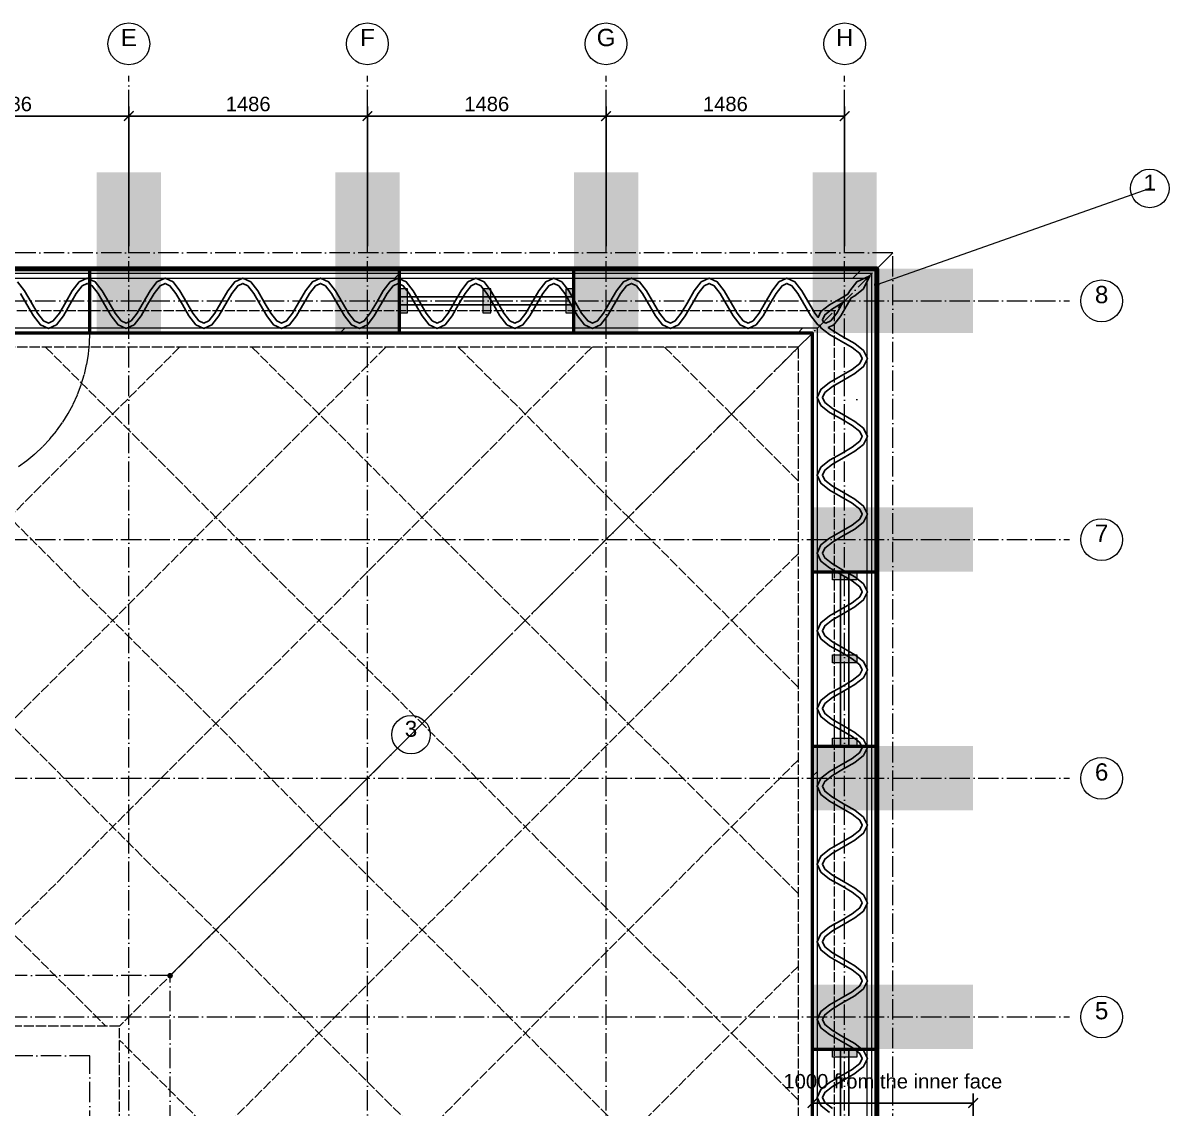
# Model space of a CAD drawing. Header units: millimetres. Extents: x 0 to 157872, y -2 to 14466.
# Drawn here: x 41314 to 48450, y 7106 to 13860 of the extents above; entities that cross this region are included whole.
import ezdxf
from ezdxf.enums import TextEntityAlignment as Align

# ---------------------------------------------------------------- set-up
doc = ezdxf.new("R2010")
doc.units = ezdxf.units.MM
doc.linetypes.add('DASHDOT', pattern=[3.556, 2.54, -0.508, 0, -0.508])
doc.linetypes.add('DASHED', pattern=[1.524, 1.27, -0.254])
for name, color, linetype, lineweight in [('ANNOTATION', 4, 'CONTINUOUS', 18), ('BUTTRESS-SOLID', 7, 'CONTINUOUS', 25), ('DIMS', 3, 'CONTINUOUS', 18), ('HATCH-INSULATION', 7, 'Continuous', 9), ('HATCH-PRINTED', 7, 'CONTINUOUS', 9), ('HIDDEN-AXIS', 8, 'DASHED', 18), ('LINES', 7, 'CONTINUOUS', 25), ('OUTLINE-CUT', 7, 'CONTINUOUS', 50), ('OUTLINE-FINE', 7, 'CONTINUOUS', 25), ('PRINTED-BEAD', 7, 'CONTINUOUS', 25)]:
    doc.layers.add(name, color=color, linetype=linetype, lineweight=lineweight)
doc.styles.get("Standard").update_dxf_attribs({"font": 'arial.ttf'})
doc.dimstyles.new('PYR-1-50', dxfattribs={"dimscale": 50, "dimtxt": 1.8, "dimasz": 1.2, "dimexe": 1.2, "dimexo": 0.8, "dimgap": 0.6, "dimtad": 1, "dimdec": 0, "dimtxsty": 'Standard', "dimblk": 'ARCHTICK', "dimcen": 2.5, "dimclrd": 3, "dimclre": 3, "dimclrt": 7, "dimazin": 3, "dimtfac": 1, "dimtmove": 0, "dimatfit": 3})
pattern_1 = [(45, (0, 0), (-1425.35, 1425.35), [])]
pattern_2 = [(0, (0, 0), (442.913, 885.827), [0, -885.827])]

# ---------------------------------------------------------------- blocks, each defined once
blk = doc.blocks.new('_ARCHTICK')
at = {"color": 0, "linetype": 'BYBLOCK', "const_width": 0.15}
blk.add_lwpolyline([(-0.5, -0.5), (0.5, 0.5)], dxfattribs=at)

msp = doc.modelspace()

# ---------------------------------------------------------------- hatches: boundary and pattern name
at = {"layer": 'ANNOTATION', "ltscale": 50}
h = msp.add_hatch(color=7, dxfattribs=at)
h.dxf.hatch_style = 1
edge = h.paths.add_edge_path()
edge.add_arc((46630, 12230), 17.5, 0, 360)
h = msp.add_hatch(color=7, dxfattribs=at)
h.dxf.hatch_style = 1
edge = h.paths.add_edge_path()
edge.add_arc((42230, 7930), 17.5, 0, 360)
at = {"layer": 'BUTTRESS-SOLID', "ltscale": 50}
h = msp.add_hatch(color=7, dxfattribs=at)
h.dxf.hatch_style = 1
h.paths.add_polyline_path([(41772.9, 11930), (41772.9, 12930), (42172.9, 12930), (42172.9, 11930)])
h = msp.add_hatch(color=7, dxfattribs=at)
h.dxf.hatch_style = 1
h.paths.add_polyline_path([(43658.6, 12335), (43658.6, 11930), (43258.6, 11930), (43258.6, 12930), (43658.6, 12930)])
h = msp.add_hatch(color=7, dxfattribs=at)
h.dxf.hatch_style = 1
h.paths.add_polyline_path([(45144.3, 11930), (44744.3, 11930), (44744.3, 12335), (44744.3, 12930), (45144.3, 12930)])
h = msp.add_hatch(color=7, dxfattribs=at)
h.dxf.hatch_style = 1
h.paths.add_polyline_path([(46230, 11930), (46230, 12930), (46630, 12930), (46630, 11930)])
h = msp.add_hatch(color=7, dxfattribs=at)
h.dxf.hatch_style = 1
h.paths.add_polyline_path([(46230, 11930), (46230, 12330), (47230, 12330), (47230, 11930)])
h = msp.add_hatch(color=7, dxfattribs=at)
h.dxf.hatch_style = 1
h.paths.add_polyline_path([(43708.6, 12205), (43708.6, 12055), (43658.6, 12055), (43658.6, 12205)])
h = msp.add_hatch(color=7, dxfattribs=at)
h.dxf.hatch_style = 1
h.paths.add_polyline_path([(44226.4, 12205), (44226.4, 12055), (44176.4, 12055), (44176.4, 12205)])
h = msp.add_hatch(color=7, dxfattribs=at)
h.dxf.hatch_style = 1
h.paths.add_polyline_path([(44744.3, 12205), (44744.3, 12055), (44694.3, 12055), (44694.3, 12205)])
h = msp.add_hatch(color=7, dxfattribs=at)
h.dxf.hatch_style = 1
h.paths.add_polyline_path([(46635, 10444.3), (46230, 10444.3), (46230, 10844.3), (47230, 10844.3), (47230, 10444.3)])
h = msp.add_hatch(color=7, dxfattribs=at)
h.dxf.hatch_style = 1
h.paths.add_polyline_path([(46505, 10394.3), (46355, 10394.3), (46355, 10444.3), (46505, 10444.3)])
h = msp.add_hatch(color=7, dxfattribs=at)
h.dxf.hatch_style = 1
h.paths.add_polyline_path([(46505, 9876.4), (46355, 9876.4), (46355, 9926.4), (46505, 9926.4)])
h = msp.add_hatch(color=7, dxfattribs=at)
h.dxf.hatch_style = 1
h.paths.add_polyline_path([(47230, 8958.6), (46230, 8958.6), (46230, 9358.6), (46635, 9358.6), (47230, 9358.6)])
h = msp.add_hatch(color=7, dxfattribs=at)
h.dxf.hatch_style = 1
h.paths.add_polyline_path([(46505, 9358.6), (46355, 9358.6), (46355, 9408.6), (46505, 9408.6)])
h = msp.add_hatch(color=7, dxfattribs=at)
h.dxf.hatch_style = 1
h.paths.add_polyline_path([(47230, 7472.9), (46635, 7472.9), (46230, 7472.9), (46230, 7872.9), (47230, 7872.9)])
h = msp.add_hatch(color=7, dxfattribs=at)
h.dxf.hatch_style = 1
h.paths.add_polyline_path([(46355, 7422.9), (46355, 7472.9), (46505, 7472.9), (46505, 7422.9)])
at = {"layer": 'HATCH-INSULATION', "ltscale": 50}
h = msp.add_hatch(dxfattribs=at)
h.set_pattern_fill('DOTS', scale=23.622047)
h.set_pattern_definition(pattern_2)
h.paths.add_polyline_path([(41730, 12264.1), (41730, 12270), (42194.9, 12270), (42148.3, 12248.3), (42105, 12193.4), (42064.2, 12122.5), (42024.4, 12053.4), (41986.9, 12005.8), (41956.1, 11991.5), (41925.4, 12005.8), (41887.9, 12053.4), (41848.1, 12122.5), (41807.2, 12193.4), (41764, 12248.3)])
h = msp.add_hatch(dxfattribs=at)
h.set_pattern_fill('DOTS', scale=23.622047)
h.set_pattern_definition(pattern_2)
h.paths.add_polyline_path([(41730, 12231.1), (41744.9, 12224.2), (41782.3, 12176.6), (41822.1, 12107.5), (41863, 12036.6), (41906.2, 11981.7), (41952.8, 11960), (41730, 11960)])
h = msp.add_hatch(dxfattribs=at)
h.set_pattern_fill('DOTS', scale=23.622047)
h.set_pattern_definition(pattern_2)
h.paths.add_polyline_path([(42436.9, 11960), (41959.5, 11960), (42006, 11981.7), (42049.3, 12036.6), (42090.2, 12107.5), (42130, 12176.6), (42167.4, 12224.2), (42198.2, 12238.5), (42229, 12224.2), (42266.4, 12176.6), (42306.2, 12107.5), (42347.1, 12036.6), (42390.3, 11981.7)])
h = msp.add_hatch(dxfattribs=at)
h.set_pattern_fill('DOTS', scale=23.622047)
h.set_pattern_definition(pattern_2)
h.paths.add_polyline_path([(42679, 12270), (42632.4, 12248.3), (42589.1, 12193.4), (42508.5, 12053.4), (42471, 12005.8), (42440.2, 11991.5), (42409.5, 12005.8), (42372, 12053.4), (42332.2, 12122.5), (42291.3, 12193.4), (42248.1, 12248.3), (42201.5, 12270)])
h = msp.add_hatch(dxfattribs=at)
h.set_pattern_fill('DOTS', scale=23.622047)
h.set_pattern_definition(pattern_2)
h.paths.add_polyline_path([(42443.5, 11960), (42490.1, 11981.7), (42533.4, 12036.6), (42614, 12176.6), (42651.5, 12224.2), (42682.3, 12238.5), (42713, 12224.2), (42750.5, 12176.6), (42790.3, 12107.5), (42831.2, 12036.6), (42874.4, 11981.7), (42921, 11960)])
h = msp.add_hatch(dxfattribs=at)
h.set_pattern_fill('DOTS', scale=23.622047)
h.set_pattern_definition(pattern_2)
h.paths.add_polyline_path([(43163, 12270), (43116.5, 12248.3), (43073.2, 12193.4), (42992.5, 12053.4), (42955.1, 12005.8), (42924.3, 11991.5), (42893.5, 12005.8), (42856.1, 12053.4), (42816.3, 12122.5), (42775.4, 12193.4), (42732.2, 12248.3), (42685.6, 12270)])
h = msp.add_hatch(dxfattribs=at)
h.set_pattern_fill('DOTS', scale=23.622047)
h.set_pattern_definition(pattern_2)
h.paths.add_polyline_path([(42927.6, 11960), (42974.2, 11981.7), (43017.5, 12036.6), (43098.1, 12176.6), (43135.6, 12224.2), (43166.4, 12238.5), (43197.1, 12224.2), (43234.6, 12176.6), (43274.4, 12107.5), (43315.3, 12036.6), (43358.5, 11981.7), (43405.1, 11960)])
h = msp.add_hatch(dxfattribs=at)
h.set_pattern_fill('DOTS', scale=23.622047)
h.set_pattern_definition(pattern_2)
h.paths.add_polyline_path([(43169.7, 12270), (43647.1, 12270), (43600.5, 12248.3), (43557.3, 12193.4), (43516.4, 12122.5), (43476.6, 12053.4), (43439.2, 12005.8), (43408.4, 11991.5), (43377.6, 12005.8), (43340.2, 12053.4), (43300.4, 12122.5), (43259.5, 12193.4), (43216.3, 12248.3)])
h = msp.add_hatch(dxfattribs=at)
h.set_pattern_fill('DOTS', scale=23.622047)
h.set_pattern_definition(pattern_2)
h.paths.add_polyline_path([(43542.4, 12107.5), (43582.2, 12176.6), (43619.7, 12224.2), (43650.5, 12238.5), (43658.6, 12234.7), (43658.6, 11960), (43411.7, 11960), (43458.3, 11981.7), (43501.5, 12036.6)])
h = msp.add_hatch(dxfattribs=at)
h.set_pattern_fill('DOTS', scale=23.622047)
h.set_pattern_definition(pattern_2)
h.paths.add_polyline_path([(43653.8, 12270), (43658.6, 12270), (43658.6, 12267.8)])
h = msp.add_hatch(dxfattribs=at)
h.set_pattern_fill('DOTS', scale=23.622047)
h.set_pattern_definition(pattern_2)
h.paths.add_polyline_path([(45052.8, 12248.3), (45009.6, 12193.4), (44968.7, 12122.5), (44928.9, 12053.4), (44891.5, 12005.8), (44860.7, 11991.5), (44829.9, 12005.8), (44792.5, 12053.4), (44744.3, 12137), (44744.3, 12270), (45099.4, 12270)])
h = msp.add_hatch(dxfattribs=at)
h.set_pattern_fill('DOTS', scale=23.622047)
h.set_pattern_definition(pattern_2)
h.paths.add_polyline_path([(44864, 11960), (44910.6, 11981.7), (44953.8, 12036.6), (44994.7, 12107.5), (45034.5, 12176.6), (45072, 12224.2), (45102.7, 12238.5), (45133.5, 12224.2), (45171, 12176.6), (45251.6, 12036.6), (45294.9, 11981.7), (45341.5, 11960)])
h = msp.add_hatch(dxfattribs=at)
h.set_pattern_fill('DOTS', scale=23.622047)
h.set_pattern_definition(pattern_2)
h.paths.add_polyline_path([(45583.5, 12270), (45536.9, 12248.3), (45493.7, 12193.4), (45452.8, 12122.5), (45413, 12053.4), (45375.5, 12005.8), (45344.8, 11991.5), (45314, 12005.8), (45276.5, 12053.4), (45195.9, 12193.4), (45152.6, 12248.3), (45106, 12270)])
h = msp.add_hatch(dxfattribs=at)
h.set_pattern_fill('DOTS', scale=23.622047)
h.set_pattern_definition(pattern_2)
h.paths.add_polyline_path([(45348.1, 11960), (45394.7, 11981.7), (45437.9, 12036.6), (45478.8, 12107.5), (45518.6, 12176.6), (45556, 12224.2), (45586.8, 12238.5), (45617.6, 12224.2), (45655, 12176.6), (45735.7, 12036.6), (45779, 11981.7), (45825.5, 11960)])
h = msp.add_hatch(dxfattribs=at)
h.set_pattern_fill('DOTS', scale=23.622047)
h.set_pattern_definition(pattern_2)
h.paths.add_polyline_path([(46067.6, 12270), (46021, 12248.3), (45977.8, 12193.4), (45936.9, 12122.5), (45897.1, 12053.4), (45859.6, 12005.8), (45828.9, 11991.5), (45798.1, 12005.8), (45760.6, 12053.4), (45680, 12193.4), (45636.7, 12248.3), (45590.1, 12270)])
h = msp.add_hatch(dxfattribs=at)
h.set_pattern_fill('DOTS', scale=23.622047)
h.set_pattern_definition(pattern_2)
h.paths.add_polyline_path([(46275.8, 11975.8), (46281.7, 11963), (46336.6, 11919.8), (46407.5, 11878.9), (46476.6, 11839.1), (46524.2, 11801.7), (46538.5, 11770.9), (46524.2, 11740.1), (46476.6, 11702.7), (46407.5, 11662.9), (46336.6, 11622), (46281.7, 11578.8), (46260, 11532.2), (46260, 11960), (45832.2, 11960), (45878.8, 11981.7), (45922, 12036.6), (45962.9, 12107.5), (46002.7, 12176.6), (46040.1, 12224.2), (46070.9, 12238.5), (46101.7, 12224.2), (46139.1, 12176.6), (46219.8, 12036.6), (46263, 11981.7)])
h = msp.add_hatch(dxfattribs=at)
h.set_pattern_fill('DOTS', scale=23.622047)
h.set_pattern_definition(pattern_2)
h.paths.add_polyline_path([(46551.7, 12270), (46505.1, 12248.3), (46461.9, 12193.4), (46448.8, 12170.8), (46407.5, 12147), (46336.6, 12106.1), (46281.7, 12062.9), (46265.2, 12027.4), (46244.7, 12053.4), (46164, 12193.4), (46120.8, 12248.3), (46074.2, 12270)])
h = msp.add_hatch(dxfattribs=at)
h.set_pattern_fill('DOTS', scale=23.622047)
h.set_pattern_definition(pattern_2)
h.paths.add_polyline_path([(46570, 11774.2), (46548.3, 11820.8), (46493.4, 11864), (46422.5, 11904.9), (46353.4, 11944.7), (46327.4, 11965.2), (46362.9, 11981.7), (46406.1, 12036.6), (46470.8, 12148.8), (46493.4, 12161.9), (46548.3, 12205.1), (46570, 12251.7)])
h = msp.add_hatch(dxfattribs=at)
h.set_pattern_fill('DOTS', scale=23.622047)
h.set_pattern_definition(pattern_2)
h.paths.add_polyline_path([(44810.8, 11981.7), (44857.4, 11960), (44744.3, 11960), (44744.3, 12076.9), (44767.5, 12036.6)])
h = msp.add_hatch(dxfattribs=at)
h.set_pattern_fill('DOTS', scale=23.622047)
h.set_pattern_definition(pattern_2)
h.paths.add_polyline_path([(46381.2, 12053.4), (46343.7, 12005.8), (46313, 11991.5), (46298.3, 11998.3), (46291.5, 12013), (46305.8, 12043.7), (46353.4, 12081.2), (46418.9, 12118.9)])
h = msp.add_hatch(dxfattribs=at)
h.set_pattern_fill('DOTS', scale=23.622047)
h.set_pattern_definition(pattern_2)
h.paths.add_polyline_path([(46570, 11767.6), (46570, 11290.1), (46548.3, 11336.7), (46493.4, 11380), (46422.5, 11420.8), (46353.4, 11460.6), (46305.8, 11498.1), (46291.5, 11528.9), (46305.8, 11559.6), (46353.4, 11597.1), (46422.5, 11636.9), (46493.4, 11677.8), (46548.3, 11721)])
h = msp.add_hatch(dxfattribs=at)
h.set_pattern_fill('DOTS', scale=23.622047)
h.set_pattern_definition(pattern_2)
h.paths.add_polyline_path([(46260, 11048.1), (46260, 11525.5), (46281.7, 11479), (46336.6, 11435.7), (46407.5, 11394.8), (46476.6, 11355), (46524.2, 11317.6), (46538.5, 11286.8), (46524.2, 11256), (46476.6, 11218.6), (46407.5, 11178.8), (46336.6, 11137.9), (46281.7, 11094.7)])
h = msp.add_hatch(dxfattribs=at)
h.set_pattern_fill('DOTS', scale=23.622047)
h.set_pattern_definition(pattern_2)
h.paths.add_polyline_path([(46570, 11283.5), (46570, 10806), (46548.3, 10852.6), (46493.4, 10895.9), (46422.5, 10936.7), (46353.4, 10976.5), (46305.8, 11014), (46291.5, 11044.8), (46305.8, 11075.5), (46353.4, 11113), (46422.5, 11152.8), (46493.4, 11193.7), (46548.3, 11236.9)])
h = msp.add_hatch(dxfattribs=at)
h.set_pattern_fill('DOTS', scale=23.622047)
h.set_pattern_definition(pattern_2)
h.paths.add_polyline_path([(46260, 10564), (46260, 11041.5), (46281.7, 10994.9), (46336.6, 10951.6), (46407.5, 10910.8), (46476.6, 10871), (46524.2, 10833.5), (46538.5, 10802.7), (46524.2, 10772), (46476.6, 10734.5), (46407.5, 10694.7), (46336.6, 10653.8), (46281.7, 10610.6)])
h = msp.add_hatch(dxfattribs=at)
h.set_pattern_fill('DOTS', scale=23.622047)
h.set_pattern_definition(pattern_2)
h.paths.add_polyline_path([(46570, 10799.4), (46570, 10444.3), (46437, 10444.3), (46422.5, 10452.7), (46353.4, 10492.5), (46305.8, 10529.9), (46291.5, 10560.7), (46305.8, 10591.5), (46353.4, 10628.9), (46422.5, 10668.7), (46493.4, 10709.6), (46548.3, 10752.8)])
h = msp.add_hatch(dxfattribs=at)
h.set_pattern_fill('DOTS', scale=23.622047)
h.set_pattern_definition(pattern_2)
h.paths.add_polyline_path([(46376.9, 10444.3), (46260, 10444.3), (46260, 10557.4), (46281.7, 10510.8), (46336.6, 10467.5)])
h = msp.add_hatch(dxfattribs=at)
h.set_pattern_fill('DOTS', scale=23.622047)
h.set_pattern_definition(pattern_2)
h.paths.add_polyline_path([(46260, 9111.7), (46260, 9358.6), (46534.7, 9358.6), (46538.5, 9350.5), (46524.2, 9319.7), (46476.6, 9282.2), (46407.5, 9242.4), (46336.6, 9201.5), (46281.7, 9158.3)])
h = msp.add_hatch(dxfattribs=at)
h.set_pattern_fill('DOTS', scale=23.622047)
h.set_pattern_definition(pattern_2)
h.paths.add_polyline_path([(46570, 9353.8), (46567.8, 9358.6), (46570, 9358.6)])
h = msp.add_hatch(dxfattribs=at)
h.set_pattern_fill('DOTS', scale=23.622047)
h.set_pattern_definition(pattern_2)
h.paths.add_polyline_path([(46570, 9347.1), (46570, 8869.7), (46548.3, 8916.3), (46493.4, 8959.5), (46422.5, 9000.4), (46353.4, 9040.2), (46305.8, 9077.6), (46291.5, 9108.4), (46305.8, 9139.2), (46353.4, 9176.6), (46422.5, 9216.4), (46493.4, 9257.3), (46548.3, 9300.5)])
h = msp.add_hatch(dxfattribs=at)
h.set_pattern_fill('DOTS', scale=23.622047)
h.set_pattern_definition(pattern_2)
h.paths.add_polyline_path([(46260, 8627.6), (46260, 9105.1), (46281.7, 9058.5), (46336.6, 9015.3), (46407.5, 8974.4), (46476.6, 8934.6), (46524.2, 8897.1), (46538.5, 8866.4), (46524.2, 8835.6), (46476.6, 8798.1), (46407.5, 8758.3), (46336.6, 8717.5), (46281.7, 8674.2)])
h = msp.add_hatch(dxfattribs=at)
h.set_pattern_fill('DOTS', scale=23.622047)
h.set_pattern_definition(pattern_2)
h.paths.add_polyline_path([(46570, 8863), (46570, 8385.6), (46548.3, 8432.2), (46493.4, 8475.4), (46422.5, 8516.3), (46353.4, 8556.1), (46305.8, 8593.5), (46291.5, 8624.3), (46305.8, 8655.1), (46353.4, 8692.5), (46422.5, 8732.3), (46493.4, 8773.2), (46548.3, 8816.5)])
h = msp.add_hatch(dxfattribs=at)
h.set_pattern_fill('DOTS', scale=23.622047)
h.set_pattern_definition(pattern_2)
h.paths.add_polyline_path([(46260, 8143.5), (46260, 8621), (46281.7, 8574.4), (46336.6, 8531.2), (46407.5, 8490.3), (46476.6, 8450.5), (46524.2, 8413), (46538.5, 8382.3), (46524.2, 8351.5), (46476.6, 8314), (46407.5, 8274.2), (46336.6, 8233.4), (46281.7, 8190.1)])
h = msp.add_hatch(dxfattribs=at)
h.set_pattern_fill('DOTS', scale=23.622047)
h.set_pattern_definition(pattern_2)
h.paths.add_polyline_path([(46570, 8379), (46570, 7901.5), (46548.3, 7948.1), (46493.4, 7991.3), (46422.5, 8032.2), (46353.4, 8072), (46305.8, 8109.5), (46291.5, 8140.2), (46305.8, 8171), (46353.4, 8208.5), (46422.5, 8248.3), (46493.4, 8289.1), (46548.3, 8332.4)])
h = msp.add_hatch(dxfattribs=at)
h.set_pattern_fill('DOTS', scale=23.622047)
h.set_pattern_definition(pattern_2)
h.paths.add_polyline_path([(46260, 7659.5), (46260, 8136.9), (46281.7, 8090.3), (46336.6, 8047.1), (46407.5, 8006.2), (46476.6, 7966.4), (46524.2, 7929), (46538.5, 7898.2), (46524.2, 7867.4), (46476.6, 7830), (46407.5, 7790.2), (46336.6, 7749.3), (46281.7, 7706)])
h = msp.add_hatch(dxfattribs=at)
h.set_pattern_fill('DOTS', scale=23.622047)
h.set_pattern_definition(pattern_2)
h.paths.add_polyline_path([(46570, 7894.9), (46570, 7472.9), (46537.1, 7472.9), (46493.4, 7507.2), (46422.5, 7548.1), (46353.4, 7587.9), (46305.8, 7625.4), (46291.5, 7656.1), (46305.8, 7686.9), (46353.4, 7724.4), (46422.5, 7764.2), (46493.4, 7805), (46548.3, 7848.3)])
h = msp.add_hatch(dxfattribs=at)
h.set_pattern_fill('DOTS', scale=23.622047)
h.set_pattern_definition(pattern_2)
h.paths.add_polyline_path([(46476.6, 7482.3), (46488.6, 7472.9), (46260, 7472.9), (46260, 7652.8), (46281.7, 7606.2), (46336.6, 7563), (46407.5, 7522.1)])
at = {"layer": 'HATCH-PRINTED', "ltscale": 50}
h = msp.add_hatch(dxfattribs=at)
h.set_pattern_fill('ANSI31', scale=25.19685)
h.set_pattern_definition(pattern_1)
h.paths.add_polyline_path([(42685.6, 12270), (42682.3, 12271.5), (42679, 12270), (42201.5, 12270), (42198.2, 12271.5), (42194.9, 12270), (41730, 12270), (41730, 12330), (43658.6, 12330), (43658.6, 12270), (43653.8, 12270), (43650.5, 12271.5), (43647.1, 12270), (43169.7, 12270), (43166.4, 12271.5), (43163, 12270)])
h = msp.add_hatch(dxfattribs=at)
h.set_pattern_fill('ANSI31', scale=25.19685)
h.set_pattern_definition(pattern_1)
h.paths.add_polyline_path([(46570, 11283.5), (46571.5, 11286.8), (46570, 11290.1), (46570, 11767.6), (46571.5, 11770.9), (46570, 11774.2), (46570, 12251.7), (46585.9, 12285.9), (46551.7, 12270), (46074.2, 12270), (46070.9, 12271.5), (46067.6, 12270), (45590.1, 12270), (45586.8, 12271.5), (45583.5, 12270), (45106, 12270), (45102.7, 12271.5), (45099.4, 12270), (44744.3, 12270), (44744.3, 12330), (46630, 12330), (46630, 10444.3), (46570, 10444.3), (46570, 10799.4), (46571.5, 10802.7), (46570, 10806)])
h = msp.add_hatch(dxfattribs=at)
h.set_pattern_fill('ANSI31', scale=25.19685)
h.set_pattern_definition(pattern_1)
h.paths.add_polyline_path([(42440.2, 11958.5), (42443.5, 11960), (42921, 11960), (42924.3, 11958.5), (42927.6, 11960), (43405.1, 11960), (43408.4, 11958.5), (43411.7, 11960), (43658.6, 11960), (43658.6, 11930), (41730, 11930), (41730, 11960), (41952.8, 11960), (41956.1, 11958.5), (41959.5, 11960), (42436.9, 11960)])
h = msp.add_hatch(dxfattribs=at)
h.set_pattern_fill('ANSI31', scale=25.19685)
h.set_pattern_definition(pattern_1)
h.paths.add_polyline_path([(44864, 11960), (45341.5, 11960), (45344.8, 11958.5), (45348.1, 11960), (45825.5, 11960), (45828.9, 11958.5), (45832.2, 11960), (46260, 11960), (46260, 11532.2), (46258.5, 11528.9), (46260, 11525.5), (46260, 11048.1), (46258.5, 11044.8), (46260, 11041.5), (46260, 10564), (46258.5, 10560.7), (46260, 10557.4), (46260, 10444.3), (46230, 10444.3), (46230, 11930), (44744.3, 11930), (44744.3, 11960), (44857.4, 11960), (44860.7, 11958.5)])
h = msp.add_hatch(dxfattribs=at)
h.set_pattern_fill('ANSI31', scale=25.19685)
h.set_pattern_definition(pattern_1)
h.paths.add_polyline_path([(46260, 8627.6), (46258.5, 8624.3), (46260, 8621), (46260, 8143.5), (46258.5, 8140.2), (46260, 8136.9), (46260, 7659.5), (46258.5, 7656.1), (46260, 7652.8), (46260, 7472.9), (46230, 7472.9), (46230, 9358.6), (46260, 9358.6), (46260, 9111.7), (46258.5, 9108.4), (46260, 9105.1)])
h = msp.add_hatch(dxfattribs=at)
h.set_pattern_fill('ANSI31', scale=25.19685)
h.set_pattern_definition(pattern_1)
h.paths.add_polyline_path([(46571.5, 8382.3), (46570, 8385.6), (46570, 8863), (46571.5, 8866.4), (46570, 8869.7), (46570, 9347.1), (46571.5, 9350.5), (46570, 9353.8), (46570, 9358.6), (46630, 9358.6), (46630, 7472.9), (46570, 7472.9), (46570, 7894.9), (46571.5, 7898.2), (46570, 7901.5), (46570, 8379)])

# ---------------------------------------------------------------- linework, layer by layer
at = {"layer": 'ANNOTATION', "lineweight": 20, "ltscale": 50}
for points in [[(48330, 12830), (46630, 12230)], [(43730, 9430), (42230, 7930)]]:
    msp.add_lwpolyline(points, dxfattribs=at)
at = {"layer": 'ANNOTATION', "lineweight": 18, "ltscale": 50}
for centre, radius in [((41972.9, 13730), 130), ((43458.6, 13730), 130), ((44944.3, 13730), 130), ((46430, 13730), 130), ((48330, 12830), 120), ((48030, 12130), 130), ((48030, 10644.3), 130), ((43730, 9430), 120), ((48030, 9158.6), 130), ((48030, 7672.9), 130)]:
    msp.add_circle(centre, radius, dxfattribs=at)
at = {"layer": 'HIDDEN-AXIS', "linetype": 'DASHDOT', "lineweight": 13, "ltscale": 50}
for points in [[(41972.9, 330), (41972.9, 13530)], [(43458.6, 330), (43458.6, 13530)], [(44944.3, 330), (44944.3, 13530)], [(46430, 330), (46430, 13530)], [(34630, 12130), (47830, 12130)], [(34630, 10644.3), (47830, 10644.3)], [(34630, 9158.6), (47830, 9158.6)], [(34630, 7672.9), (47830, 7672.9)]]:
    msp.add_lwpolyline(points, dxfattribs=at)
at = {"layer": 'HIDDEN-AXIS', "linetype": 'DASHDOT', "lineweight": 20, "ltscale": 50}
for points in [[(35730, 1430), (46730, 1430), (46730, 12430), (35730, 12430), (35730, 1430)], [(46730, 12430), (42230, 7930)], [(40230, 5930), (42230, 5930), (42230, 7930), (40230, 7930), (40230, 5930)], [(40730, 6430), (41730, 6430), (41730, 7430), (40730, 7430), (40730, 6430)]]:
    msp.add_lwpolyline(points, dxfattribs=at)
at = {"layer": 'HIDDEN-AXIS', "linetype": 'DASHED', "lineweight": 20, "ltscale": 50}
for points in [[(36092.5, 1792.5), (46367.5, 1792.5), (46367.5, 12067.5), (36092.5, 12067.5), (36092.5, 1792.5)], [(36317.5, 2017.5), (46142.5, 2017.5), (46142.5, 11842.5), (36317.5, 11842.5), (36317.5, 2017.5)], [(37601.9, 11842.5), (41828.9, 7615.5)], [(38886.2, 11842.5), (42514.4, 8214.4)], [(42289.4, 11842.5), (39303.4, 8856.6)], [(43573.8, 11842.5), (39945.6, 8214.4)], [(40170.6, 11842.5), (43156.6, 8856.6)], [(44858.1, 11842.5), (40631.1, 7615.5)], [(41455, 11842.5), (43798.8, 9498.8)], [(46142.5, 11842.5), (41915.5, 7615.5)], [(42739.4, 11842.5), (44440.9, 10140.9)], [(44023.8, 11842.5), (45083.1, 10783.1)], [(45308.1, 11842.5), (45725.3, 11425.3)], [(46142.5, 11008.1), (45725.3, 11425.3)], [(46142.5, 9723.8), (45083.1, 10783.1)], [(46142.5, 10558.1), (41915.5, 6331.1)], [(46142.5, 8439.4), (44440.9, 10140.9)], [(46142.5, 7155), (43798.8, 9498.8)], [(46142.5, 9273.8), (42514.4, 5645.6)], [(46142.5, 5870.6), (43156.6, 8856.6)], [(46142.5, 4586.2), (42514.4, 8214.4)], [(46142.5, 7989.4), (43156.6, 5003.4)], [(40544.5, 6244.5), (41915.5, 6244.5), (41915.5, 7615.5), (40544.5, 7615.5), (40544.5, 6244.5)], [(46142.5, 3301.9), (41915.5, 7528.9)]]:
    msp.add_lwpolyline(points, dxfattribs=at)
at = {"layer": 'HIDDEN-AXIS', "linetype": 'DASHED', "lineweight": 15, "ltscale": 50}
msp.add_lwpolyline([(41285.6, 11098.5), (41338.8, 11136.6), (41389.3, 11178.2), (41437.1, 11222.9), (41481.8, 11270.7), (41523.4, 11321.2), (41561.5, 11374.4), (41596, 11430), (41626.9, 11487.7), (41653.9, 11547.3), (41676.9, 11608.6), (41695.9, 11671.2), (41710.8, 11734.9), (41721.4, 11799.5), (41727.9, 11864.6), (41730, 11930)], dxfattribs=at)
at = {"layer": 'LINES', "lineweight": 50, "ltscale": 50}
for points in [[(41730, 11930), (41730, 12330)], [(43658.6, 11930), (43658.6, 12330)], [(44744.3, 11930), (44744.3, 12330)], [(46230, 10444.3), (46630, 10444.3)], [(46230, 9358.6), (46630, 9358.6)], [(46230, 7472.9), (46630, 7472.9)]]:
    msp.add_lwpolyline(points, dxfattribs=at)
at = {"layer": 'LINES', "lineweight": 25, "ltscale": 50}
for points in [[(43658.6, 12155), (44744.3, 12155)], [(43658.6, 12105), (44744.3, 12105)], [(46405, 9358.6), (46405, 10444.3)], [(46455, 9358.6), (46455, 10444.3)], [(46405, 6387.1), (46405, 7472.9)], [(46455, 6387.1), (46455, 7472.9)]]:
    msp.add_lwpolyline(points, dxfattribs=at)
at = {"layer": 'OUTLINE-CUT', "lineweight": 100, "ltscale": 50}
msp.add_lwpolyline([(35830, 1530), (46630, 1530), (46630, 12330), (35830, 12330)], close=True, dxfattribs=at)
at = {"layer": 'OUTLINE-CUT', "lineweight": 50, "ltscale": 50}
msp.add_lwpolyline([(36230, 1930), (46230, 1930), (46230, 11930), (36230, 11930)], close=True, dxfattribs=at)
at = {"layer": 'OUTLINE-FINE', "lineweight": 9, "ltscale": 50}
msp.add_lwpolyline([(35860, 1560), (46600, 1560), (46600, 12300), (35860, 12300)], close=True, dxfattribs=at)
at = {"layer": 'OUTLINE-FINE', "lineweight": 15, "ltscale": 50}
for points in [[(35890, 1590), (46570, 1590), (46570, 12270), (35890, 12270)], [(36200, 1900), (46260, 1900), (46260, 11960), (36200, 11960)]]:
    msp.add_lwpolyline(points, close=True, dxfattribs=at)
at = {"layer": 'OUTLINE-FINE', "lineweight": 20, "ltscale": 50}
for points in [[(43658.6, 12055), (43708.6, 12055), (43708.6, 12205), (43658.6, 12205)], [(44176.4, 12055), (44226.4, 12055), (44226.4, 12205), (44176.4, 12205)], [(44694.3, 12055), (44744.3, 12055), (44744.3, 12205), (44694.3, 12205)], [(46355, 10394.3), (46355, 10444.3), (46505, 10444.3), (46505, 10394.3)], [(46355, 9876.4), (46355, 9926.4), (46505, 9926.4), (46505, 9876.4)], [(46355, 9358.6), (46355, 9408.6), (46505, 9408.6), (46505, 9358.6)], [(46355, 7422.9), (46355, 7472.9), (46505, 7472.9), (46505, 7422.9)]]:
    msp.add_lwpolyline(points, close=True, dxfattribs=at)
at = {"layer": 'PRINTED-BEAD', "lineweight": 25, "ltscale": 50}
for points in [[(41279.9, 12248.3), (41323.1, 12193.4), (41364, 12122.5), (41403.8, 12053.4), (41441.3, 12005.8), (41472, 11991.5), (41502.8, 12005.8), (41540.3, 12053.4), (41580.1, 12122.5), (41621, 12193.4), (41664.2, 12248.3), (41714.1, 12271.5), (41764, 12248.3), (41807.2, 12193.4), (41848.1, 12122.5), (41887.9, 12053.4), (41925.4, 12005.8), (41956.1, 11991.5), (41986.9, 12005.8), (42024.4, 12053.4), (42064.2, 12122.5), (42105, 12193.4), (42148.3, 12248.3), (42198.2, 12271.5), (42248.1, 12248.3), (42291.3, 12193.4), (42332.2, 12122.5), (42372, 12053.4), (42409.5, 12005.8), (42440.2, 11991.5), (42471, 12005.8), (42508.5, 12053.4), (42589.1, 12193.4), (42632.4, 12248.3), (42682.3, 12271.5), (42732.2, 12248.3), (42775.4, 12193.4), (42816.3, 12122.5), (42856.1, 12053.4), (42893.5, 12005.8), (42924.3, 11991.5), (42955.1, 12005.8), (42992.5, 12053.4), (43073.2, 12193.4), (43116.5, 12248.3), (43166.4, 12271.5), (43216.3, 12248.3), (43259.5, 12193.4), (43300.4, 12122.5), (43340.2, 12053.4), (43377.6, 12005.8), (43408.4, 11991.5), (43439.2, 12005.8), (43476.6, 12053.4), (43516.4, 12122.5), (43557.3, 12193.4), (43600.5, 12248.3), (43650.5, 12271.5), (43700.4, 12248.3), (43743.6, 12193.4), (43784.5, 12122.5), (43824.3, 12053.4), (43861.7, 12005.8), (43892.5, 11991.5), (43923.3, 12005.8), (43960.7, 12053.4), (44000.5, 12122.5), (44041.4, 12193.4), (44084.6, 12248.3), (44134.5, 12271.5), (44184.5, 12248.3), (44227.7, 12193.4), (44268.6, 12122.5), (44308.4, 12053.4), (44345.8, 12005.8), (44376.6, 11991.5), (44407.4, 12005.8), (44444.8, 12053.4), (44525.5, 12193.4), (44568.7, 12248.3), (44618.6, 12271.5), (44668.5, 12248.3), (44711.8, 12193.4), (44792.5, 12053.4), (44829.9, 12005.8), (44860.7, 11991.5), (44891.5, 12005.8), (44928.9, 12053.4), (44968.7, 12122.5), (45009.6, 12193.4), (45052.8, 12248.3), (45102.7, 12271.5), (45152.6, 12248.3), (45195.9, 12193.4), (45276.5, 12053.4), (45314, 12005.8), (45344.8, 11991.5), (45375.5, 12005.8), (45413, 12053.4), (45452.8, 12122.5), (45493.7, 12193.4), (45536.9, 12248.3), (45586.8, 12271.5), (45636.7, 12248.3), (45680, 12193.4), (45760.6, 12053.4), (45798.1, 12005.8), (45828.9, 11991.5), (45859.6, 12005.8), (45897.1, 12053.4), (45936.9, 12122.5), (45977.8, 12193.4), (46021, 12248.3), (46070.9, 12271.5), (46120.8, 12248.3), (46164, 12193.4), (46244.7, 12053.4), (46265.2, 12027.4), (46281.7, 12062.9), (46336.6, 12106.1), (46407.5, 12147), (46448.8, 12170.8), (46461.9, 12193.4), (46505.1, 12248.3), (46585.9, 12285.9), (46548.3, 12205.1), (46493.4, 12161.9), (46470.8, 12148.8), (46406.1, 12036.6), (46362.9, 11981.7), (46327.4, 11965.2), (46353.4, 11944.7), (46422.5, 11904.9), (46493.4, 11864), (46548.3, 11820.8), (46571.5, 11770.9), (46548.3, 11721), (46493.4, 11677.8), (46422.5, 11636.9), (46353.4, 11597.1), (46305.8, 11559.6), (46291.5, 11528.9), (46305.8, 11498.1), (46353.4, 11460.6), (46422.5, 11420.8), (46493.4, 11380), (46548.3, 11336.7), (46571.5, 11286.8), (46548.3, 11236.9), (46493.4, 11193.7), (46422.5, 11152.8), (46353.4, 11113), (46305.8, 11075.5), (46291.5, 11044.8), (46305.8, 11014), (46353.4, 10976.5), (46422.5, 10936.7), (46493.4, 10895.9), (46548.3, 10852.6), (46571.5, 10802.7), (46548.3, 10752.8), (46493.4, 10709.6), (46422.5, 10668.7), (46353.4, 10628.9), (46305.8, 10591.5), (46291.5, 10560.7), (46305.8, 10529.9), (46353.4, 10492.5), (46422.5, 10452.7), (46493.4, 10411.8), (46548.3, 10368.5), (46571.5, 10318.6), (46548.3, 10268.7), (46493.4, 10225.5), (46422.5, 10184.6), (46353.4, 10144.8), (46305.8, 10107.4), (46291.5, 10076.6), (46305.8, 10045.8), (46353.4, 10008.4), (46422.5, 9968.6), (46493.4, 9927.7), (46548.3, 9884.5), (46571.5, 9834.5), (46548.3, 9784.6), (46493.4, 9741.4), (46422.5, 9700.5), (46353.4, 9660.7), (46305.8, 9623.3), (46291.5, 9592.5), (46305.8, 9561.7), (46353.4, 9524.3), (46422.5, 9484.5), (46493.4, 9443.6), (46548.3, 9400.4), (46571.5, 9350.5), (46548.3, 9300.5), (46493.4, 9257.3), (46422.5, 9216.4), (46353.4, 9176.6), (46305.8, 9139.2), (46291.5, 9108.4), (46305.8, 9077.6), (46353.4, 9040.2), (46422.5, 9000.4), (46493.4, 8959.5), (46548.3, 8916.3), (46571.5, 8866.4), (46548.3, 8816.5), (46493.4, 8773.2), (46422.5, 8732.3), (46353.4, 8692.5), (46305.8, 8655.1), (46291.5, 8624.3), (46305.8, 8593.5), (46353.4, 8556.1), (46422.5, 8516.3), (46493.4, 8475.4), (46548.3, 8432.2), (46571.5, 8382.3), (46548.3, 8332.4), (46493.4, 8289.1), (46422.5, 8248.3), (46353.4, 8208.5), (46305.8, 8171), (46291.5, 8140.2), (46305.8, 8109.5), (46353.4, 8072), (46422.5, 8032.2), (46493.4, 7991.3), (46548.3, 7948.1), (46571.5, 7898.2), (46548.3, 7848.3), (46493.4, 7805), (46422.5, 7764.2), (46353.4, 7724.4), (46305.8, 7686.9), (46291.5, 7656.1), (46305.8, 7625.4), (46353.4, 7587.9), (46422.5, 7548.1), (46493.4, 7507.2), (46548.3, 7464), (46571.5, 7414.1), (46548.3, 7364.2), (46493.4, 7321), (46422.5, 7280.1), (46353.4, 7240.3), (46305.8, 7202.8), (46291.5, 7172), (46305.8, 7141.3), (46353.4, 7103.8)], [(46336.6, 7078.9), (46281.7, 7122.1), (46258.5, 7172), (46281.7, 7222), (46336.6, 7265.2), (46407.5, 7306.1), (46476.6, 7345.9), (46524.2, 7383.3), (46538.5, 7414.1), (46524.2, 7444.9), (46476.6, 7482.3), (46407.5, 7522.1), (46336.6, 7563), (46281.7, 7606.2), (46258.5, 7656.1), (46281.7, 7706), (46336.6, 7749.3), (46407.5, 7790.2), (46476.6, 7830), (46524.2, 7867.4), (46538.5, 7898.2), (46524.2, 7929), (46476.6, 7966.4), (46407.5, 8006.2), (46336.6, 8047.1), (46281.7, 8090.3), (46258.5, 8140.2), (46281.7, 8190.1), (46336.6, 8233.4), (46407.5, 8274.2), (46476.6, 8314), (46524.2, 8351.5), (46538.5, 8382.3), (46524.2, 8413), (46476.6, 8450.5), (46407.5, 8490.3), (46336.6, 8531.2), (46281.7, 8574.4), (46258.5, 8624.3), (46281.7, 8674.2), (46336.6, 8717.5), (46407.5, 8758.3), (46476.6, 8798.1), (46524.2, 8835.6), (46538.5, 8866.4), (46524.2, 8897.1), (46476.6, 8934.6), (46407.5, 8974.4), (46336.6, 9015.3), (46281.7, 9058.5), (46258.5, 9108.4), (46281.7, 9158.3), (46336.6, 9201.5), (46407.5, 9242.4), (46476.6, 9282.2), (46524.2, 9319.7), (46538.5, 9350.5), (46524.2, 9381.2), (46476.6, 9418.7), (46407.5, 9458.5), (46336.6, 9499.4), (46281.7, 9542.6), (46258.5, 9592.5), (46281.7, 9642.4), (46336.6, 9685.6), (46407.5, 9726.5), (46476.6, 9766.3), (46524.2, 9803.8), (46538.5, 9834.5), (46524.2, 9865.3), (46476.6, 9902.8), (46407.5, 9942.6), (46336.6, 9983.5), (46281.7, 10026.7), (46258.5, 10076.6), (46281.7, 10126.5), (46336.6, 10169.7), (46407.5, 10210.6), (46476.6, 10250.4), (46524.2, 10287.9), (46538.5, 10318.6), (46524.2, 10349.4), (46476.6, 10386.9), (46407.5, 10426.7), (46336.6, 10467.5), (46281.7, 10510.8), (46258.5, 10560.7), (46281.7, 10610.6), (46336.6, 10653.8), (46407.5, 10694.7), (46476.6, 10734.5), (46524.2, 10772), (46538.5, 10802.7), (46524.2, 10833.5), (46476.6, 10871), (46407.5, 10910.8), (46336.6, 10951.6), (46281.7, 10994.9), (46258.5, 11044.8), (46281.7, 11094.7), (46336.6, 11137.9), (46407.5, 11178.8), (46476.6, 11218.6), (46524.2, 11256), (46538.5, 11286.8), (46524.2, 11317.6), (46476.6, 11355), (46407.5, 11394.8), (46336.6, 11435.7), (46281.7, 11479), (46258.5, 11528.9), (46281.7, 11578.8), (46336.6, 11622), (46407.5, 11662.9), (46476.6, 11702.7), (46524.2, 11740.1), (46538.5, 11770.9), (46524.2, 11801.7), (46476.6, 11839.1), (46407.5, 11878.9), (46336.6, 11919.8), (46281.7, 11963), (46275.8, 11975.8), (46263, 11981.7), (46219.8, 12036.6), (46139.1, 12176.6), (46101.7, 12224.2), (46070.9, 12238.5), (46040.1, 12224.2), (46002.7, 12176.6), (45962.9, 12107.5), (45922, 12036.6), (45878.8, 11981.7), (45828.9, 11958.5), (45779, 11981.7), (45735.7, 12036.6), (45655, 12176.6), (45617.6, 12224.2), (45586.8, 12238.5), (45556, 12224.2), (45518.6, 12176.6), (45478.8, 12107.5), (45437.9, 12036.6), (45394.7, 11981.7), (45344.8, 11958.5), (45294.9, 11981.7), (45251.6, 12036.6), (45171, 12176.6), (45133.5, 12224.2), (45102.7, 12238.5), (45072, 12224.2), (45034.5, 12176.6), (44994.7, 12107.5), (44953.8, 12036.6), (44910.6, 11981.7), (44860.7, 11958.5), (44810.8, 11981.7), (44767.5, 12036.6), (44686.9, 12176.6), (44649.4, 12224.2), (44618.6, 12238.5), (44587.9, 12224.2), (44550.4, 12176.6), (44469.7, 12036.6), (44426.5, 11981.7), (44376.6, 11958.5), (44326.7, 11981.7), (44283.5, 12036.6), (44242.6, 12107.5), (44202.8, 12176.6), (44165.3, 12224.2), (44134.5, 12238.5), (44103.8, 12224.2), (44066.3, 12176.6), (44026.5, 12107.5), (43985.6, 12036.6), (43942.4, 11981.7), (43892.5, 11958.5), (43842.6, 11981.7), (43799.4, 12036.6), (43758.5, 12107.5), (43718.7, 12176.6), (43681.2, 12224.2), (43650.5, 12238.5), (43619.7, 12224.2), (43582.2, 12176.6), (43542.4, 12107.5), (43501.5, 12036.6), (43458.3, 11981.7), (43408.4, 11958.5), (43358.5, 11981.7), (43315.3, 12036.6), (43274.4, 12107.5), (43234.6, 12176.6), (43197.1, 12224.2), (43166.4, 12238.5), (43135.6, 12224.2), (43098.1, 12176.6), (43017.5, 12036.6), (42974.2, 11981.7), (42924.3, 11958.5), (42874.4, 11981.7), (42831.2, 12036.6), (42790.3, 12107.5), (42750.5, 12176.6), (42713, 12224.2), (42682.3, 12238.5), (42651.5, 12224.2), (42614, 12176.6), (42533.4, 12036.6), (42490.1, 11981.7), (42440.2, 11958.5), (42390.3, 11981.7), (42347.1, 12036.6), (42306.2, 12107.5), (42266.4, 12176.6), (42229, 12224.2), (42198.2, 12238.5), (42167.4, 12224.2), (42130, 12176.6), (42090.2, 12107.5), (42049.3, 12036.6), (42006, 11981.7), (41956.1, 11958.5), (41906.2, 11981.7), (41863, 12036.6), (41822.1, 12107.5), (41782.3, 12176.6), (41744.9, 12224.2), (41714.1, 12238.5), (41683.3, 12224.2), (41645.9, 12176.6), (41606.1, 12107.5), (41565.2, 12036.6), (41522, 11981.7), (41472, 11958.5), (41422.1, 11981.7), (41378.9, 12036.6), (41338, 12107.5), (41298.2, 12176.6)]]:
    msp.add_lwpolyline(points, dxfattribs=at)
msp.add_lwpolyline([(46298.3, 11998.3), (46313, 11991.5), (46343.7, 12005.8), (46381.2, 12053.4), (46418.9, 12118.9), (46353.4, 12081.2), (46305.8, 12043.7), (46291.5, 12013)], close=True, dxfattribs=at)

# ---------------------------------------------------------------- texts
at = {"layer": 'ANNOTATION', "ltscale": 50}
for s, height, p in [('E', 107.6, (41972.9, 13683.2)), ('F', 107.6, (43458.6, 13683.2)), ('G', 107.6, (44944.3, 13683.2)), ('H', 107.6, (46430, 13683.2)), ('1', 99.4, (48330, 12786.8)), ('8', 107.6, (48030, 12083.2)), ('7', 107.6, (48030, 10597.5)), ('3', 99.4, (43730, 9386.8)), ('6', 107.6, (48030, 9111.8)), ('5', 107.6, (48030, 7626.1))]:
    msp.add_text(s, height=height, dxfattribs=at).set_placement(p, align=Align.BOTTOM_CENTER)

# ---------------------------------------------------------------- dimensions: what is measured, and where the dimension line sits
at = {"layer": 'DIMS'}
for base, p1, p2 in [((40487.1, 13280), (40487.1, 12430), (41972.9, 12430)), ((41972.9, 13280), (41972.9, 12430), (43458.6, 12430)), ((43458.6, 13280), (43458.6, 12430), (44944.3, 12430)), ((44944.3, 13280), (44944.3, 12430), (46430, 12430))]:
    msp.add_linear_dim(base=base, p1=p1, p2=p2, dimstyle='PYR-1-50', dxfattribs=at).render()
msp.add_linear_dim(base=(46230, 7137.1), p1=(46230, 6737.1), p2=(47230, 6737.1), text='<> from the inner face', dimstyle='PYR-1-50', dxfattribs=at).render()

doc.saveas('drawing.dxf')
